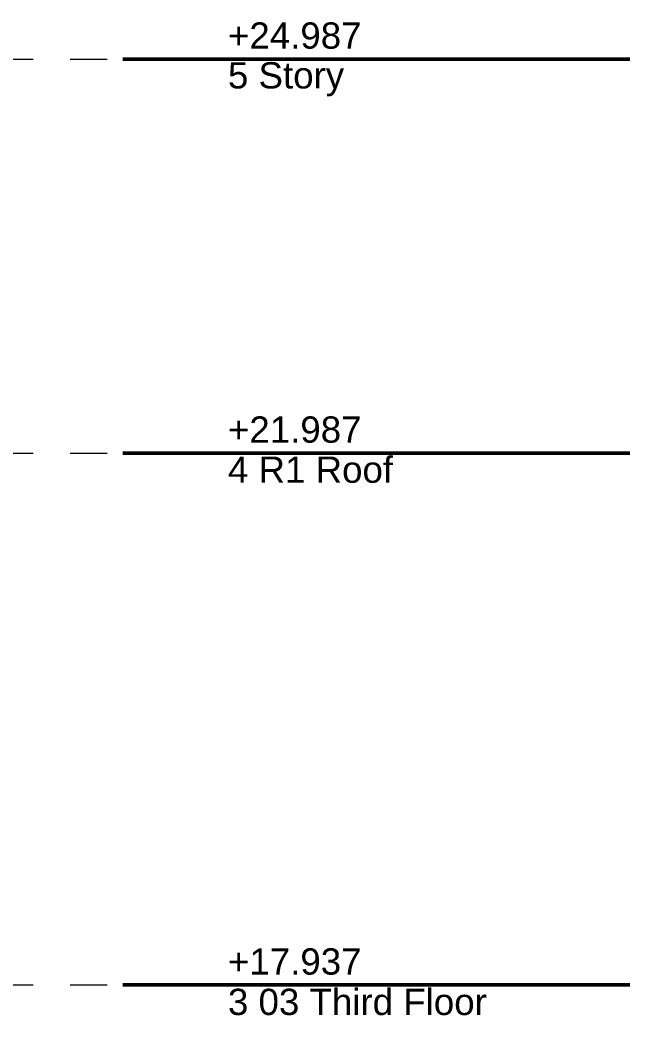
# Model space of a CAD drawing. Header units: millimetres. Extents: x -48147 to 1428745, y -495156 to 18123.
# Drawn here: x 1421827 to 1426473, y -478045 to -470402 of the extents above; entities that cross this region are included whole.
import ezdxf

# ---------------------------------------------------------------- set-up
doc = ezdxf.new("R2010")
doc.units = ezdxf.units.MM
doc.header["$MEASUREMENT"] = 0
doc.linetypes.add('Dashed', pattern=[2822.222233, 1411.111116, -1411.111116])
doc.linetypes.add('Wipeout_Contour', pattern=[1000, 0, -1000])
doc.layers.add('0_Pen_No__105', color=7, linetype='Continuous', lineweight=15, true_color=0xa6a6a6)
doc.layers.add('0_Pen_No__25', color=7, linetype='Continuous', lineweight=50, true_color=0x2a2a2a)
doc.layers.add('0_Pen_No__6', color=7, linetype='Continuous', lineweight=35)
doc.styles.add('GENERATED_STYLE_2', font='')
doc.styles.get('GENERATED_STYLE_2').set_extended_font_data('Swis721 BT')

# ---------------------------------------------------------------- blocks, each defined once
blk = doc.blocks.new('S-27 Building Section_STORY_MARKER', base_point=(1341556.5, -489899))
at = {"layer": '0_Pen_No__105', "linetype": 'Dashed', "ltscale": 0.2}
for p, q in [((1357862.3, -470699), (1422610.8, -470699)), ((1357862.3, -473699), (1422610.8, -473699)), ((1357862.3, -477749), (1422610.8, -477749))]:
    blk.add_line(p, q, dxfattribs=at)
at = {"layer": '0_Pen_No__25', "linetype": 'Continuous'}
for p, q in [((1422610.8, -470699), (1422710.8, -470699)), ((1422610.8, -473699), (1422710.8, -473699)), ((1422610.8, -477749), (1422710.8, -477749))]:
    blk.add_line(p, q, dxfattribs=at)
at = {"color": 254, "linetype": 'Wipeout_Contour', "lineweight": 0, "ltscale": 6001549.176433002}
blk.add_wipeout([(1426472.8, -470402.5), (1422810.8, -470402.5), (1422810.8, -470995.4), (1426472.8, -470995.4)], dxfattribs=at)
at = {"color": 254, "linetype": 'Wipeout_Contour', "lineweight": 0, "ltscale": 6005324.61034782}
blk.add_wipeout([(1426472.8, -473402.5), (1422810.8, -473402.5), (1422810.8, -473995.4), (1426472.8, -473995.4)], dxfattribs=at)
at = {"color": 254, "linetype": 'Wipeout_Contour', "lineweight": 0, "ltscale": 6010455.688214457}
blk.add_wipeout([(1426472.8, -477452.5), (1422810.8, -477452.5), (1422810.8, -478045.4), (1426472.8, -478045.4)], dxfattribs=at)
at = {"layer": '0_Pen_No__25', "linetype": 'Continuous'}
for p, q in [((1422710.8, -470699), (1422810.8, -470699)), ((1423010.8, -470699), (1422810.8, -470699)), ((1423010.8, -470699), (1423410.8, -470699)), ((1426472.8, -470699), (1423410.8, -470699)), ((1422710.8, -473699), (1422810.8, -473699)), ((1423010.8, -473699), (1422810.8, -473699)), ((1423010.8, -473699), (1423410.8, -473699)), ((1426472.8, -473699), (1423410.8, -473699)), ((1422710.8, -477749), (1422810.8, -477749)), ((1423010.8, -477749), (1422810.8, -477749)), ((1423010.8, -477749), (1423410.8, -477749)), ((1426472.8, -477749), (1423410.8, -477749))]:
    blk.add_line(p, q, dxfattribs=at)
at = {"layer": '0_Pen_No__6', "char_height": 200, "attachment_point": 1, "style": 'GENERATED_STYLE_2'}
for s, insert in [('\\A1;{\\fSwis721 BT|b0|i0|c0|p34;+24.987}', (1423410.7, -470420.1)), ('\\A1;{\\fSwis721 BT|b0|i0|c0|p34;5 Story}', (1423410.7, -470723.1)), ('\\A1;{\\fSwis721 BT|b0|i0|c0|p34;+21.987}', (1423410.7, -473420.1)), ('\\A1;{\\fSwis721 BT|b0|i0|c0|p34;4 R1 Roof}', (1423410.7, -473725.3)), ('\\A1;{\\fSwis721 BT|b0|i0|c0|p34;+17.937}', (1423410.7, -477470.1)), ('\\A1;{\\fSwis721 BT|b0|i0|c0|p34;3 03 Third Floor}', (1423410.7, -477777.5))]:
    blk.add_mtext(s, dxfattribs=dict(at, insert=insert))

msp = doc.modelspace()

# ---------------------------------------------------------------- block references
at = {"linetype": 'Continuous', "lineweight": 0}
msp.add_blockref('S-27 Building Section_STORY_MARKER', (1341556.5, -489899), dxfattribs=at)

doc.saveas('drawing.dxf')
